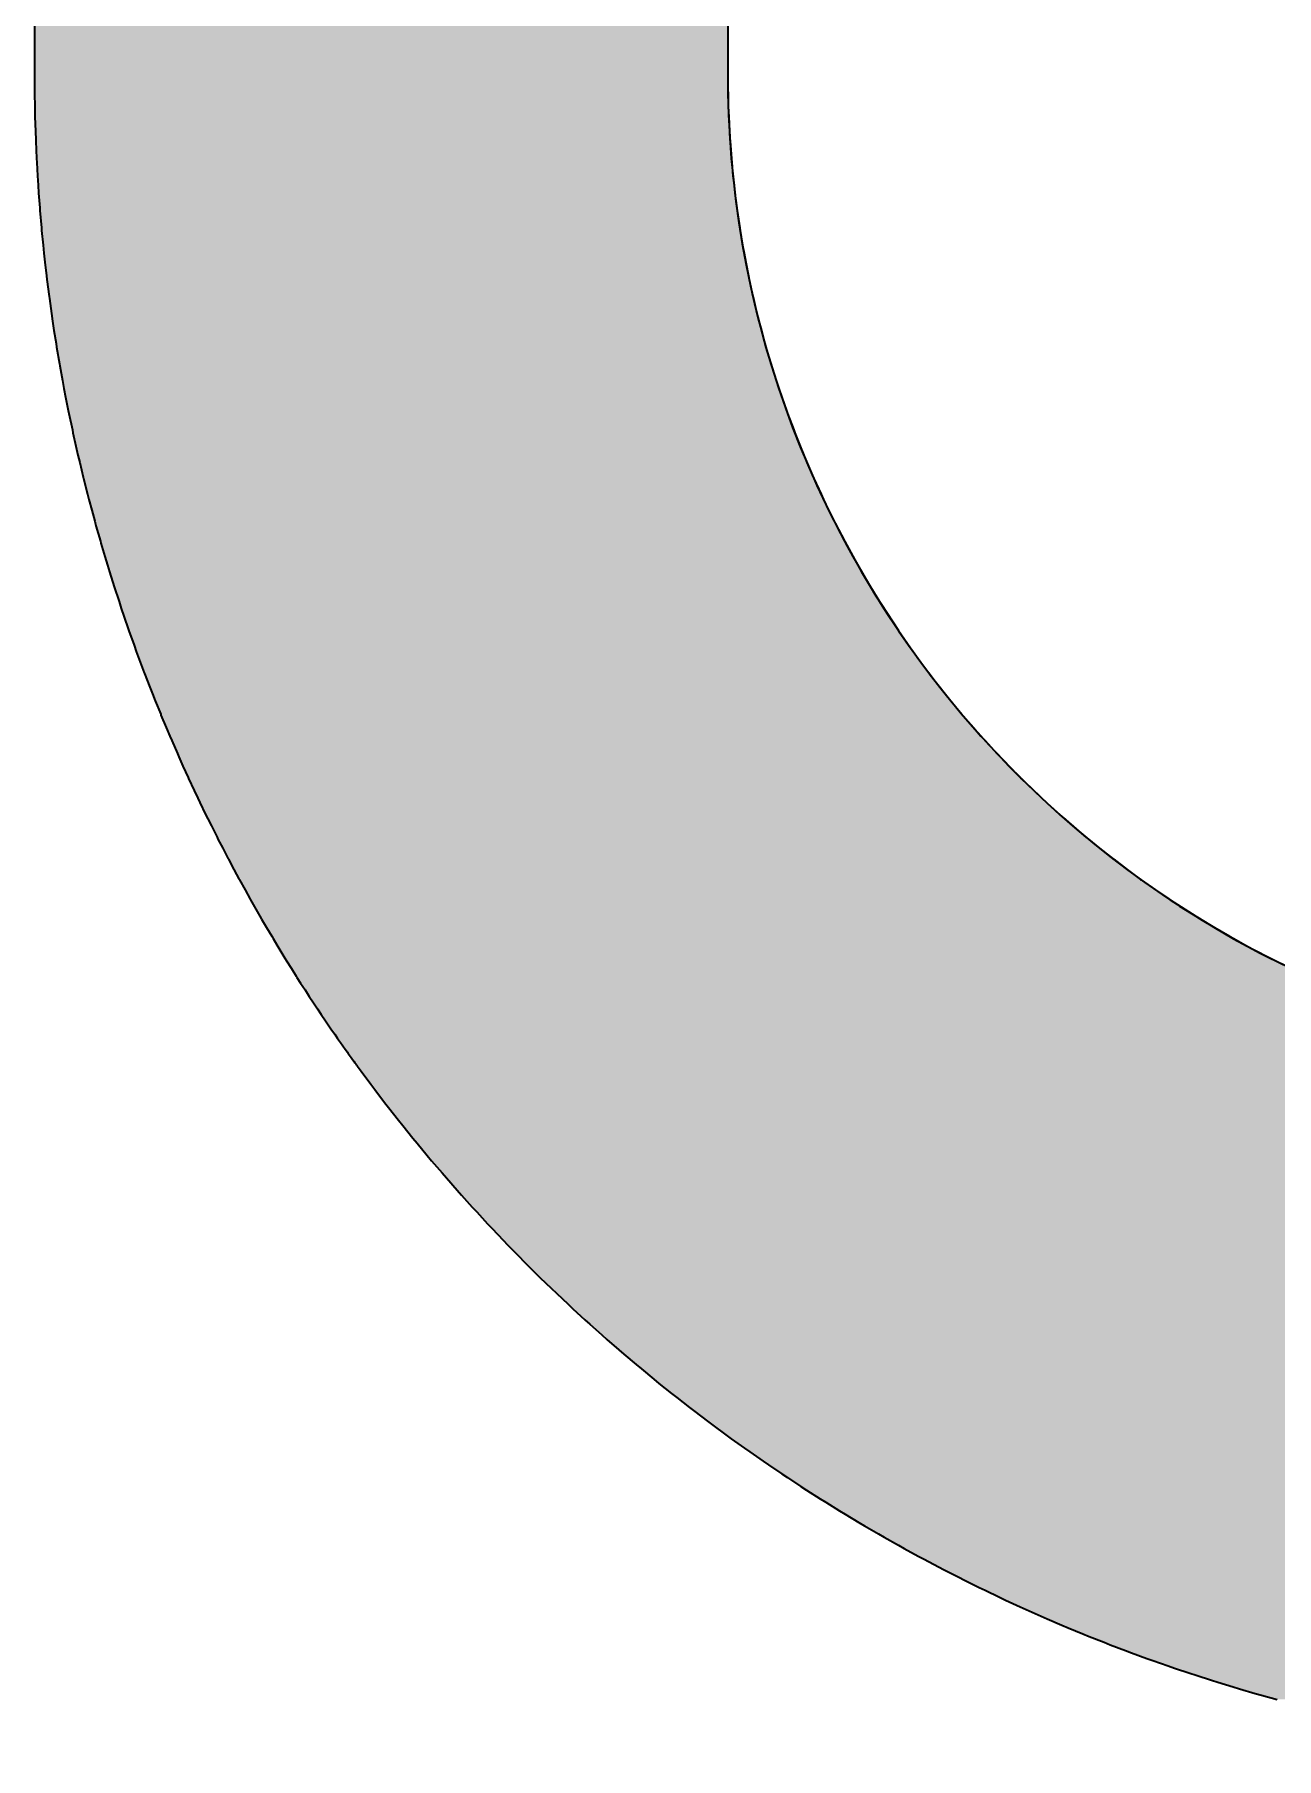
# Model space of a CAD drawing. Header units: inches. Extents: x -225 to -89, y -302 to -258.
# Drawn here: x -169.9377 to -169.8268, y -267.4836 to -267.3297 of the extents above; entities that cross this region are included whole.
import ezdxf

# ---------------------------------------------------------------- set-up
doc = ezdxf.new("R2010")
doc.units = ezdxf.units.IN
doc.header["$MEASUREMENT"] = 0
doc.layers.add('A-Elev-Line-01', color=252, linetype='Continuous', lineweight=35)

# ---------------------------------------------------------------- blocks, each defined once
blk = doc.blocks.new('*U14')
at = {"color": 40, "linetype": 'Continuous'}
for p, q in [((450.231, 1289.249), (450.231, 1115.844)), ((486.643, 1289.249), (486.643, 1115.844)), ((450.231, 1115.844), (450.231, 1114.926)), ((486.643, 1115.844), (486.648, 1114.926)), ((450.231, 1114.926), (450.231, 1114.631)), ((450.231, 1114.631), (450.242, 1114.008)), ((486.648, 1114.926), (486.654, 1114.631)), ((486.654, 1114.631), (486.669, 1114.008)), ((450.242, 1114.008), (450.253, 1113.435)), ((486.669, 1114.008), (486.692, 1113.435)), ((450.253, 1113.435), (450.264, 1113.091)), ((450.264, 1113.091), (450.291, 1112.24)), ((486.692, 1113.435), (486.706, 1113.091)), ((486.706, 1113.091), (486.755, 1112.24)), ((450.291, 1112.24), (450.294, 1112.174)), ((450.294, 1112.174), (450.336, 1111.259)), ((486.755, 1112.24), (486.759, 1112.174)), ((486.759, 1112.174), (486.828, 1111.259)), ((450.336, 1111.259), (450.345, 1111.045)), ((450.345, 1111.045), (450.387, 1110.345)), ((486.828, 1111.259), (486.848, 1111.045)), ((486.848, 1111.045), (486.914, 1110.345)), ((450.387, 1110.345), (450.416, 1109.851)), ((450.416, 1109.851), (450.446, 1109.433)), ((486.914, 1110.345), (486.969, 1109.851)), ((486.969, 1109.851), (487.016, 1109.433)), ((450.446, 1109.433), (450.502, 1108.659)), ((487.016, 1109.433), (487.116, 1108.659)), ((450.502, 1108.659), (450.514, 1108.522)), ((450.514, 1108.522), (450.592, 1107.614)), ((487.116, 1108.659), (487.133, 1108.522)), ((487.133, 1108.522), (487.267, 1107.614)), ((450.592, 1107.614), (450.605, 1107.467)), ((450.605, 1107.467), (450.68, 1106.708)), ((487.267, 1107.614), (487.291, 1107.467)), ((487.291, 1107.467), (487.417, 1106.708)), ((450.68, 1106.708), (450.723, 1106.277)), ((450.723, 1106.277), (450.777, 1105.805)), ((487.417, 1106.708), (487.496, 1106.277)), ((487.496, 1106.277), (487.583, 1105.805)), ((450.777, 1105.805), (450.858, 1105.089)), ((487.583, 1105.805), (487.727, 1105.089)), ((450.858, 1105.089), (450.881, 1104.906)), ((450.881, 1104.906), (450.995, 1104.009)), ((487.727, 1105.089), (487.764, 1104.906)), ((487.764, 1104.906), (487.962, 1104.009)), ((450.995, 1104.009), (451.009, 1103.902)), ((451.009, 1103.902), (451.12, 1103.116)), ((487.962, 1104.009), (487.987, 1103.902)), ((487.987, 1103.902), (488.175, 1103.116)), ((451.12, 1103.116), (451.176, 1102.718)), ((451.176, 1102.718), (451.252, 1102.227)), ((488.175, 1103.116), (488.277, 1102.718)), ((488.277, 1102.718), (488.404, 1102.227)), ((451.252, 1102.227), (451.359, 1101.536)), ((488.404, 1102.227), (488.595, 1101.536)), ((451.359, 1101.536), (451.391, 1101.342)), ((451.391, 1101.342), (451.54, 1100.462)), ((488.595, 1101.536), (488.648, 1101.342)), ((488.648, 1101.342), (488.909, 1100.462)), ((451.54, 1100.462), (451.558, 1100.357)), ((451.558, 1100.357), (451.698, 1099.586)), ((488.909, 1100.462), (488.942, 1100.357)), ((488.942, 1100.357), (489.184, 1099.586)), ((451.698, 1099.586), (451.772, 1099.18)), ((451.772, 1099.18), (451.864, 1098.716)), ((489.184, 1099.586), (489.32, 1099.18)), ((489.32, 1099.18), (489.475, 1098.716)), ((451.864, 1098.716), (452.003, 1098.007)), ((489.475, 1098.716), (489.726, 1098.007)), ((452.003, 1098.007), (452.036, 1097.85)), ((452.036, 1097.85), (452.217, 1096.991)), ((489.726, 1098.007), (489.782, 1097.85)), ((489.782, 1097.85), (490.103, 1096.991)), ((452.217, 1096.991), (452.249, 1096.837)), ((452.249, 1096.837), (452.407, 1096.137)), ((490.103, 1096.991), (490.164, 1096.837)), ((490.164, 1096.837), (490.44, 1096.137)), ((452.407, 1096.137), (452.512, 1095.67)), ((452.512, 1095.67), (452.603, 1095.289)), ((490.44, 1096.137), (490.633, 1095.67)), ((490.633, 1095.67), (490.791, 1095.289)), ((452.603, 1095.289), (452.79, 1094.507)), ((452.79, 1094.507), (452.805, 1094.447)), ((452.805, 1094.447), (453.016, 1093.612)), ((490.791, 1095.289), (491.132, 1094.507)), ((491.132, 1094.507), (491.158, 1094.447)), ((491.158, 1094.447), (491.539, 1093.612)), ((453.016, 1093.612), (453.083, 1093.347)), ((491.539, 1093.612), (491.666, 1093.347)), ((453.083, 1093.347), (453.234, 1092.784)), ((453.234, 1092.784), (453.393, 1092.192)), ((491.666, 1093.347), (491.935, 1092.784)), ((491.935, 1092.784), (492.231, 1092.192)), ((453.393, 1092.192), (453.457, 1091.963)), ((453.457, 1091.963), (453.687, 1091.149)), ((492.231, 1092.192), (492.346, 1091.963)), ((492.346, 1091.963), (492.771, 1091.149)), ((453.687, 1091.149), (453.718, 1091.041)), ((453.718, 1091.041), (453.925, 1090.343)), ((492.771, 1091.149), (492.83, 1091.041)), ((492.83, 1091.041), (493.21, 1090.343)), ((453.925, 1090.343), (454.058, 1089.895)), ((454.058, 1089.895), (454.167, 1089.545)), ((493.21, 1090.343), (493.465, 1089.895)), ((493.465, 1089.895), (493.663, 1089.545)), ((454.167, 1089.545), (454.413, 1088.755)), ((493.663, 1089.545), (494.131, 1088.755)), ((454.413, 1088.755), (454.414, 1088.753)), ((454.414, 1088.753), (454.669, 1087.973)), ((494.131, 1088.755), (494.132, 1088.753)), ((494.132, 1088.753), (494.612, 1087.973)), ((454.669, 1087.973), (454.785, 1087.616)), ((454.785, 1087.616), (454.928, 1087.2)), ((454.928, 1087.2), (455.172, 1086.484)), ((494.612, 1087.973), (494.841, 1087.616)), ((494.841, 1087.616), (495.107, 1087.2)), ((495.107, 1087.2), (495.583, 1086.484)), ((455.172, 1086.484), (455.189, 1086.435)), ((455.189, 1086.435), (455.459, 1085.68)), ((495.583, 1086.484), (495.615, 1086.435)), ((495.615, 1086.435), (496.137, 1085.68)), ((455.459, 1085.68), (455.574, 1085.358)), ((455.574, 1085.358), (455.731, 1084.934)), ((496.137, 1085.68), (496.369, 1085.358)), ((496.369, 1085.358), (496.673, 1084.934)), ((455.731, 1084.934), (455.991, 1084.237)), ((496.673, 1084.934), (497.192, 1084.237)), ((455.991, 1084.237), (456.006, 1084.198)), ((456.006, 1084.198), (456.288, 1083.471)), ((497.192, 1084.237), (497.221, 1084.198)), ((497.221, 1084.198), (497.782, 1083.471)), ((456.288, 1083.471), (456.423, 1083.122)), ((456.423, 1083.122), (456.571, 1082.755)), ((456.571, 1082.755), (456.856, 1082.049)), ((497.782, 1083.471), (498.062, 1083.122)), ((498.062, 1083.122), (498.356, 1082.755)), ((498.356, 1082.755), (498.942, 1082.049)), ((456.856, 1082.049), (456.87, 1082.013)), ((456.87, 1082.013), (457.147, 1081.353)), ((498.942, 1082.049), (498.973, 1082.013)), ((498.973, 1082.013), (499.541, 1081.353)), ((457.147, 1081.353), (457.333, 1080.91)), ((457.333, 1080.91), (457.438, 1080.668)), ((499.541, 1081.353), (499.936, 1080.91)), ((499.936, 1080.91), (500.152, 1080.668)), ((457.438, 1080.668), (457.731, 1079.993)), ((457.731, 1079.993), (457.81, 1079.813)), ((500.152, 1080.668), (500.775, 1079.993)), ((500.775, 1079.993), (500.947, 1079.813)), ((457.81, 1079.813), (458.028, 1079.33)), ((458.028, 1079.33), (458.302, 1078.723)), ((500.947, 1079.813), (501.409, 1079.33)), ((501.409, 1079.33), (502.011, 1078.723)), ((458.302, 1078.723), (458.322, 1078.678)), ((458.322, 1078.678), (458.622, 1078.038)), ((502.011, 1078.723), (502.056, 1078.678)), ((502.056, 1078.678), (502.713, 1078.038)), ((458.622, 1078.038), (458.808, 1077.639)), ((458.808, 1077.639), (458.92, 1077.409)), ((458.92, 1077.409), (459.218, 1076.792)), ((502.713, 1078.038), (503.137, 1077.639)), ((503.137, 1077.639), (503.382, 1077.409)), ((503.382, 1077.409), (504.062, 1076.792)), ((459.218, 1076.792), (459.329, 1076.563)), ((459.329, 1076.563), (459.517, 1076.187)), ((504.062, 1076.792), (504.324, 1076.563)), ((504.324, 1076.563), (504.753, 1076.187)), ((459.517, 1076.187), (459.814, 1075.595)), ((459.814, 1075.595), (459.865, 1075.494)), ((459.865, 1075.494), (460.113, 1075.015)), ((504.753, 1076.187), (505.454, 1075.595)), ((505.454, 1075.595), (505.578, 1075.494)), ((505.578, 1075.494), (506.165, 1075.015)), ((460.113, 1075.015), (460.407, 1074.447)), ((506.165, 1075.015), (506.887, 1074.447)), ((460.407, 1074.447), (460.415, 1074.432)), ((460.415, 1074.432), (460.703, 1073.893)), ((460.703, 1073.893), (460.979, 1073.377)), ((506.887, 1074.447), (506.908, 1074.432)), ((506.908, 1074.432), (507.619, 1073.893)), ((507.619, 1073.893), (508.324, 1073.377)), ((460.979, 1073.377), (460.994, 1073.351)), ((460.994, 1073.351), (461.286, 1072.823)), ((461.286, 1072.823), (461.558, 1072.331)), ((508.324, 1073.377), (508.36, 1073.351)), ((508.36, 1073.351), (509.11, 1072.823)), ((509.11, 1072.823), (509.836, 1072.331)), ((461.558, 1072.331), (461.571, 1072.308)), ((461.571, 1072.308), (461.857, 1071.806)), ((461.857, 1071.806), (462.136, 1071.318)), ((509.836, 1072.331), (509.87, 1072.308)), ((509.87, 1072.308), (510.639, 1071.806)), ((510.639, 1071.806), (511.417, 1071.318)), ((462.136, 1071.318), (462.15, 1071.292)), ((462.15, 1071.292), (462.414, 1070.844)), ((511.417, 1071.318), (511.46, 1071.292)), ((511.46, 1071.292), (512.203, 1070.844)), ((462.414, 1070.844), (462.685, 1070.384)), ((462.685, 1070.384), (462.757, 1070.261)), ((462.757, 1070.261), (462.954, 1069.937)), ((512.203, 1070.844), (512.997, 1070.384)), ((512.997, 1070.384), (513.217, 1070.261)), ((513.217, 1070.261), (513.799, 1069.937)), ((462.954, 1069.937), (463.216, 1069.505)), ((463.216, 1069.505), (463.378, 1069.239)), ((463.378, 1069.239), (463.472, 1069.088)), ((463.472, 1069.088), (463.724, 1068.684)), ((513.799, 1069.937), (514.609, 1069.505)), ((514.609, 1069.505), (515.13, 1069.239)), ((515.13, 1069.239), (515.427, 1069.088)), ((515.427, 1069.088), (516.251, 1068.684)), ((463.724, 1068.684), (463.967, 1068.296)), ((463.967, 1068.296), (464.012, 1068.225)), ((464.012, 1068.225), (464.207, 1067.922)), ((464.207, 1067.922), (464.438, 1067.563)), ((464.438, 1067.563), (464.66, 1067.22)), ((464.66, 1067.22), (464.66, 1067.219)), ((464.66, 1067.219), (464.879, 1066.89)), ((464.879, 1066.89), (465.087, 1066.576)), ((465.087, 1066.576), (465.285, 1066.278)), ((465.285, 1066.278), (465.321, 1066.223)), ((465.321, 1066.223), (465.478, 1065.994)), ((465.478, 1065.994), (465.661, 1065.727)), ((465.661, 1065.727), (465.833, 1065.474)), ((465.833, 1065.474), (465.995, 1065.238)), ((465.995, 1065.238), (465.996, 1065.236)), ((465.996, 1065.236), (466.15, 1065.017)), ((466.15, 1065.017), (466.295, 1064.811)), ((466.295, 1064.811), (466.428, 1064.622)), ((466.428, 1064.622), (466.55, 1064.448)), ((466.55, 1064.448), (466.661, 1064.291)), ((466.661, 1064.291), (466.684, 1064.258)), ((466.684, 1064.258), (466.763, 1064.149)), ((466.763, 1064.149), (466.854, 1064.024)), ((466.854, 1064.024), (466.933, 1063.914)), ((466.933, 1063.914), (467.001, 1063.82)), ((467.001, 1063.82), (467.057, 1063.743)), ((467.057, 1063.743), (467.101, 1063.682)), ((467.101, 1063.682), (467.134, 1063.637)), ((467.134, 1063.637), (467.155, 1063.608)), ((467.155, 1063.608), (467.161, 1063.599)), ((467.161, 1063.599), (467.164, 1063.595)), ((467.164, 1063.595), (467.179, 1063.574)), ((467.179, 1063.574), (467.385, 1063.289)), ((467.385, 1063.289), (467.89, 1062.612)), ((467.89, 1062.612), (468.1, 1062.33)), ((468.1, 1062.33), (468.613, 1061.659)), ((468.613, 1061.659), (468.827, 1061.38)), ((468.827, 1061.38), (469.35, 1060.717)), ((469.35, 1060.717), (469.567, 1060.441)), ((469.567, 1060.441), (470.099, 1059.785)), ((470.099, 1059.785), (470.32, 1059.511)), ((470.32, 1059.511), (470.86, 1058.862)), ((470.86, 1058.862), (471.085, 1058.592)), ((471.085, 1058.592), (471.634, 1057.95)), ((471.634, 1057.95), (471.862, 1057.684)), ((471.862, 1057.684), (472.42, 1057.049)), ((472.42, 1057.049), (472.652, 1056.785)), ((472.652, 1056.785), (473.218, 1056.159)), ((473.218, 1056.159), (473.454, 1055.898)), ((473.454, 1055.898), (474.028, 1055.279)), ((474.028, 1055.279), (474.267, 1055.021)), ((474.267, 1055.021), (474.85, 1054.41)), ((474.85, 1054.41), (475.093, 1054.156)), ((475.093, 1054.156), (475.684, 1053.553)), ((475.684, 1053.553), (475.93, 1053.302)), ((475.93, 1053.302), (476.529, 1052.706)), ((476.529, 1052.706), (476.778, 1052.459)), ((476.778, 1052.459), (477.386, 1051.872)), ((477.386, 1051.872), (477.638, 1051.628)), ((477.638, 1051.628), (478.254, 1051.049)), ((478.254, 1051.049), (478.509, 1050.808)), ((478.509, 1050.808), (479.132, 1050.238)), ((479.132, 1050.238), (479.391, 1050.001)), ((479.391, 1050.001), (480.022, 1049.438)), ((480.022, 1049.438), (480.284, 1049.205)), ((480.284, 1049.205), (480.923, 1048.651)), ((480.923, 1048.651), (481.188, 1048.421)), ((481.188, 1048.421), (481.834, 1047.876)), ((481.834, 1047.876), (482.102, 1047.65)), ((482.102, 1047.65), (482.755, 1047.114)), ((482.755, 1047.114), (483.026, 1046.891)), ((483.026, 1046.891), (483.687, 1046.364)), ((483.687, 1046.364), (483.96, 1046.145)), ((483.96, 1046.145), (484.628, 1045.626)), ((484.628, 1045.626), (484.905, 1045.411)), ((484.905, 1045.411), (485.58, 1044.902)), ((485.58, 1044.902), (485.859, 1044.691)), ((485.859, 1044.691), (486.541, 1044.19)), ((486.541, 1044.19), (486.823, 1043.983)), ((486.823, 1043.983), (487.512, 1043.492)), ((487.512, 1043.492), (487.797, 1043.288)), ((487.797, 1043.288), (488.492, 1042.806)), ((488.492, 1042.806), (488.78, 1042.607)), ((488.78, 1042.607), (489.481, 1042.134)), ((489.481, 1042.134), (489.772, 1041.939)), ((489.772, 1041.939), (490.479, 1041.476)), ((490.479, 1041.476), (490.772, 1041.284)), ((490.772, 1041.284), (491.487, 1040.831)), ((491.487, 1040.831), (491.782, 1040.643)), ((491.782, 1040.643), (492.502, 1040.199)), ((492.502, 1040.199), (492.8, 1040.016)), ((492.8, 1040.016), (493.527, 1039.582)), ((493.527, 1039.582), (493.827, 1039.402)), ((493.827, 1039.402), (494.559, 1038.978)), ((494.559, 1038.978), (494.862, 1038.802)), ((494.862, 1038.802), (495.6, 1038.388)), ((495.6, 1038.388), (495.904, 1038.217)), ((495.904, 1038.217), (496.648, 1037.812)), ((496.648, 1037.812), (496.955, 1037.645)), ((496.955, 1037.645), (497.704, 1037.251)), ((497.704, 1037.251), (498.013, 1037.088)), ((498.013, 1037.088), (498.768, 1036.704)), ((498.768, 1036.704), (499.079, 1036.546)), ((499.079, 1036.546), (499.839, 1036.171)), ((499.839, 1036.171), (500.152, 1036.017)), ((500.152, 1036.017), (500.917, 1035.653)), ((500.917, 1035.653), (501.232, 1035.503)), ((501.232, 1035.503), (502.001, 1035.15)), ((502.001, 1035.15), (502.319, 1035.004)), ((502.319, 1035.004), (503.093, 1034.661)), ((503.093, 1034.661), (503.412, 1034.52)), ((503.412, 1034.52), (504.191, 1034.187)), ((504.191, 1034.187), (504.512, 1034.05)), ((504.512, 1034.05), (505.296, 1033.728)), ((505.296, 1033.728), (505.618, 1033.595)), ((505.618, 1033.595), (506.406, 1033.284)), ((506.406, 1033.284), (506.73, 1033.156)), ((506.73, 1033.156), (507.523, 1032.855)), ((507.523, 1032.855), (507.848, 1032.731)), ((507.848, 1032.731), (508.645, 1032.441)), ((508.645, 1032.441), (508.972, 1032.322)), ((508.972, 1032.322), (509.773, 1032.042)), ((509.773, 1032.042), (510.101, 1031.927)), ((510.101, 1031.927), (510.906, 1031.659)), ((510.906, 1031.659), (511.235, 1031.549)), ((511.235, 1031.549), (512.044, 1031.291)), ((512.044, 1031.291), (512.375, 1031.185)), ((512.375, 1031.185), (513.187, 1030.938)), ((513.187, 1030.938), (513.519, 1030.837)), ((513.519, 1030.837), (514.334, 1030.601)), ((514.334, 1030.601), (514.668, 1030.504)), ((514.668, 1030.504), (515.487, 1030.279))]:
    blk.add_line(p, q, dxfattribs=at)
for points in [[(450.231, 1289.249), (450.231, 1115.844), (486.643, 1115.844)], [(450.231, 1115.844), (450.231, 1114.926), (486.648, 1114.926)], [(450.231, 1114.926), (450.231, 1114.631), (486.654, 1114.631)], [(450.231, 1114.631), (450.242, 1114.008), (486.669, 1114.008)], [(450.242, 1114.008), (450.253, 1113.435), (486.692, 1113.435)], [(450.253, 1113.435), (450.264, 1113.091), (486.706, 1113.091)], [(450.264, 1113.091), (450.291, 1112.24), (486.755, 1112.24)], [(450.291, 1112.24), (450.294, 1112.174), (486.759, 1112.174)], [(450.294, 1112.174), (450.336, 1111.259), (486.828, 1111.259)], [(450.336, 1111.259), (450.345, 1111.045), (486.848, 1111.045)], [(450.345, 1111.045), (450.387, 1110.345), (486.914, 1110.345)], [(450.387, 1110.345), (450.416, 1109.851), (486.969, 1109.851)], [(450.416, 1109.851), (450.446, 1109.433), (487.016, 1109.433)], [(450.446, 1109.433), (450.502, 1108.659), (487.116, 1108.659)], [(450.502, 1108.659), (450.514, 1108.522), (487.133, 1108.522)], [(450.514, 1108.522), (450.592, 1107.614), (487.267, 1107.614)], [(450.592, 1107.614), (450.605, 1107.467), (487.291, 1107.467)], [(450.605, 1107.467), (450.68, 1106.708), (487.417, 1106.708)], [(450.68, 1106.708), (450.723, 1106.277), (487.496, 1106.277)], [(450.723, 1106.277), (450.777, 1105.805), (487.583, 1105.805)], [(450.777, 1105.805), (450.858, 1105.089), (487.727, 1105.089)], [(450.858, 1105.089), (450.881, 1104.906), (487.764, 1104.906)], [(450.881, 1104.906), (450.995, 1104.009), (487.962, 1104.009)], [(450.995, 1104.009), (451.009, 1103.902), (487.987, 1103.902)], [(451.009, 1103.902), (451.12, 1103.116), (488.175, 1103.116)], [(451.12, 1103.116), (451.176, 1102.718), (488.277, 1102.718)], [(451.176, 1102.718), (451.252, 1102.227), (488.404, 1102.227)], [(451.252, 1102.227), (451.359, 1101.536), (488.595, 1101.536)], [(451.359, 1101.536), (451.391, 1101.342), (488.648, 1101.342)], [(451.391, 1101.342), (451.54, 1100.462), (488.909, 1100.462)], [(451.54, 1100.462), (451.558, 1100.357), (488.942, 1100.357)], [(451.558, 1100.357), (451.698, 1099.586), (489.184, 1099.586)], [(451.698, 1099.586), (451.772, 1099.18), (489.32, 1099.18)], [(451.772, 1099.18), (451.864, 1098.716), (489.475, 1098.716)], [(451.864, 1098.716), (452.003, 1098.007), (489.726, 1098.007)], [(452.003, 1098.007), (452.036, 1097.85), (489.782, 1097.85)], [(452.036, 1097.85), (452.217, 1096.991), (490.103, 1096.991)], [(452.217, 1096.991), (452.249, 1096.837), (490.164, 1096.837)], [(452.249, 1096.837), (452.407, 1096.137), (490.44, 1096.137)], [(452.407, 1096.137), (452.512, 1095.67), (490.633, 1095.67)], [(452.512, 1095.67), (452.603, 1095.289), (490.791, 1095.289)], [(452.603, 1095.289), (452.79, 1094.507), (491.132, 1094.507)], [(452.79, 1094.507), (452.805, 1094.447), (491.158, 1094.447)], [(452.805, 1094.447), (453.016, 1093.612), (491.539, 1093.612)], [(453.016, 1093.612), (453.083, 1093.347), (491.666, 1093.347)], [(453.083, 1093.347), (453.234, 1092.784), (491.935, 1092.784)], [(453.234, 1092.784), (453.393, 1092.192), (492.231, 1092.192)], [(453.393, 1092.192), (453.457, 1091.963), (492.346, 1091.963)], [(453.457, 1091.963), (453.687, 1091.149), (492.771, 1091.149)], [(453.687, 1091.149), (453.718, 1091.041), (492.83, 1091.041)], [(453.718, 1091.041), (453.925, 1090.343), (493.21, 1090.343)], [(453.925, 1090.343), (454.058, 1089.895), (493.465, 1089.895)], [(454.058, 1089.895), (454.167, 1089.545), (493.663, 1089.545)], [(454.167, 1089.545), (454.413, 1088.755), (494.131, 1088.755)], [(454.413, 1088.755), (454.414, 1088.753), (494.132, 1088.753)], [(454.414, 1088.753), (454.669, 1087.973), (494.612, 1087.973)], [(454.669, 1087.973), (454.785, 1087.616), (494.841, 1087.616)], [(454.785, 1087.616), (454.928, 1087.2), (495.107, 1087.2)], [(454.928, 1087.2), (455.172, 1086.484), (495.583, 1086.484)], [(455.172, 1086.484), (455.189, 1086.435), (495.615, 1086.435)], [(455.189, 1086.435), (455.459, 1085.68), (496.137, 1085.68)], [(455.459, 1085.68), (455.574, 1085.358), (496.369, 1085.358)], [(455.574, 1085.358), (455.731, 1084.934), (496.673, 1084.934)], [(455.731, 1084.934), (455.991, 1084.237), (497.192, 1084.237)], [(455.991, 1084.237), (456.006, 1084.198), (497.221, 1084.198)], [(456.006, 1084.198), (456.288, 1083.471), (497.782, 1083.471)], [(456.288, 1083.471), (456.423, 1083.122), (498.062, 1083.122)], [(456.423, 1083.122), (456.571, 1082.755), (498.356, 1082.755)], [(456.571, 1082.755), (456.856, 1082.049), (498.942, 1082.049)], [(456.856, 1082.049), (456.87, 1082.013), (498.973, 1082.013)], [(456.87, 1082.013), (457.147, 1081.353), (499.541, 1081.353)], [(457.147, 1081.353), (457.333, 1080.91), (499.936, 1080.91)], [(457.333, 1080.91), (457.438, 1080.668), (500.152, 1080.668)], [(457.438, 1080.668), (457.731, 1079.993), (500.775, 1079.993)], [(457.731, 1079.993), (457.81, 1079.813), (500.947, 1079.813)], [(457.81, 1079.813), (458.028, 1079.33), (501.409, 1079.33)], [(458.028, 1079.33), (458.302, 1078.723), (502.011, 1078.723)], [(458.302, 1078.723), (458.322, 1078.678), (502.056, 1078.678)], [(458.322, 1078.678), (458.622, 1078.038), (502.713, 1078.038)], [(458.622, 1078.038), (458.808, 1077.639), (503.137, 1077.639)], [(458.808, 1077.639), (458.92, 1077.409), (503.382, 1077.409)], [(458.92, 1077.409), (459.218, 1076.792), (504.062, 1076.792)], [(459.218, 1076.792), (459.329, 1076.563), (504.324, 1076.563)], [(459.329, 1076.563), (459.517, 1076.187), (504.753, 1076.187)], [(459.517, 1076.187), (459.814, 1075.595), (505.454, 1075.595)], [(459.814, 1075.595), (459.865, 1075.494), (505.578, 1075.494)], [(459.865, 1075.494), (460.113, 1075.015), (506.165, 1075.015)], [(460.113, 1075.015), (460.407, 1074.447), (506.887, 1074.447)], [(460.407, 1074.447), (460.415, 1074.432), (506.908, 1074.432)], [(460.415, 1074.432), (460.703, 1073.893), (507.619, 1073.893)], [(460.703, 1073.893), (460.979, 1073.377), (508.324, 1073.377)], [(460.979, 1073.377), (460.994, 1073.351), (508.36, 1073.351)], [(460.994, 1073.351), (461.286, 1072.823), (509.11, 1072.823)], [(461.286, 1072.823), (461.558, 1072.331), (509.836, 1072.331)], [(461.558, 1072.331), (461.571, 1072.308), (509.87, 1072.308)], [(461.571, 1072.308), (461.857, 1071.806), (510.639, 1071.806)], [(461.857, 1071.806), (462.136, 1071.318), (511.417, 1071.318)], [(462.136, 1071.318), (462.15, 1071.292), (511.46, 1071.292)], [(462.15, 1071.292), (462.414, 1070.844), (512.203, 1070.844)], [(462.414, 1070.844), (462.685, 1070.384), (512.997, 1070.384)], [(462.685, 1070.384), (462.757, 1070.261), (513.217, 1070.261)], [(462.757, 1070.261), (462.954, 1069.937), (513.799, 1069.937)], [(462.954, 1069.937), (463.216, 1069.505), (514.609, 1069.505)], [(463.216, 1069.505), (463.378, 1069.239), (515.13, 1069.239)], [(463.378, 1069.239), (463.472, 1069.088), (515.427, 1069.088)], [(463.472, 1069.088), (463.724, 1068.684), (516.251, 1068.684)], [(463.724, 1068.684), (463.967, 1068.296), (517.083, 1068.296)], [(463.967, 1068.296), (464.012, 1068.225), (517.242, 1068.225)], [(464.012, 1068.225), (464.207, 1067.922), (517.921, 1067.922)], [(464.207, 1067.922), (464.438, 1067.563), (518.766, 1067.563)], [(464.438, 1067.563), (464.66, 1067.22), (519.615, 1067.22)], [(464.66, 1067.22), (464.66, 1067.219), (519.617, 1067.219)], [(464.66, 1067.219), (464.879, 1066.89), (520.474, 1066.89)], [(464.879, 1066.89), (465.087, 1066.576), (521.337, 1066.576)], [(465.087, 1066.576), (465.285, 1066.278), (522.205, 1066.278)], [(465.285, 1066.278), (465.321, 1066.223), (522.372, 1066.223)], [(465.321, 1066.223), (465.478, 1065.994), (523.078, 1065.994)], [(465.478, 1065.994), (465.661, 1065.727), (523.956, 1065.727)], [(465.661, 1065.727), (465.833, 1065.474), (524.839, 1065.474)], [(465.833, 1065.474), (465.995, 1065.238), (525.726, 1065.238)], [(465.995, 1065.238), (465.996, 1065.236), (525.733, 1065.236)], [(465.996, 1065.236), (466.15, 1065.017), (526.617, 1065.017)], [(466.15, 1065.017), (466.295, 1064.811), (527.512, 1064.811)], [(466.295, 1064.811), (466.428, 1064.622), (528.41, 1064.622)], [(466.428, 1064.622), (466.55, 1064.448), (529.311, 1064.448)], [(466.55, 1064.448), (466.661, 1064.291), (530.216, 1064.291)], [(466.661, 1064.291), (466.684, 1064.258), (530.427, 1064.258)], [(466.684, 1064.258), (466.763, 1064.149), (531.123, 1064.149)], [(466.763, 1064.149), (466.854, 1064.024), (532.032, 1064.024)], [(466.854, 1064.024), (466.933, 1063.914), (532.943, 1063.914)], [(466.933, 1063.914), (467.001, 1063.82), (533.857, 1063.82)], [(467.001, 1063.82), (467.057, 1063.743), (534.771, 1063.743)], [(467.057, 1063.743), (467.101, 1063.682), (535.687, 1063.682)], [(467.101, 1063.682), (467.134, 1063.637), (536.604, 1063.637)], [(467.134, 1063.637), (467.155, 1063.608), (537.522, 1063.608)], [(467.155, 1063.608), (467.161, 1063.599), (538.19, 1063.599)], [(467.161, 1063.599), (467.164, 1063.595), (538.44, 1063.595)], [(467.164, 1063.595), (467.179, 1063.574), (610.228, 1063.574)], [(467.179, 1063.574), (467.385, 1063.289), (610.018, 1063.289)], [(467.385, 1063.289), (467.89, 1062.612), (609.517, 1062.612)], [(467.89, 1062.612), (468.1, 1062.33), (609.303, 1062.33)], [(468.1, 1062.33), (468.613, 1061.659), (608.794, 1061.659)], [(468.613, 1061.659), (468.827, 1061.38), (608.576, 1061.38)], [(468.827, 1061.38), (469.35, 1060.717), (608.058, 1060.717)], [(469.35, 1060.717), (469.567, 1060.441), (607.836, 1060.441)], [(469.567, 1060.441), (470.099, 1059.785), (607.309, 1059.785)], [(470.099, 1059.785), (470.32, 1059.511), (607.083, 1059.511)], [(470.32, 1059.511), (470.86, 1058.862), (606.547, 1058.862)], [(470.86, 1058.862), (471.085, 1058.592), (606.318, 1058.592)], [(471.085, 1058.592), (471.634, 1057.95), (605.773, 1057.95)], [(471.634, 1057.95), (471.862, 1057.684), (605.541, 1057.684)], [(471.862, 1057.684), (472.42, 1057.049), (604.987, 1057.049)], [(472.42, 1057.049), (472.652, 1056.785), (604.751, 1056.785)], [(472.652, 1056.785), (473.218, 1056.159), (604.189, 1056.159)], [(473.218, 1056.159), (473.454, 1055.898), (603.949, 1055.898)], [(473.454, 1055.898), (474.028, 1055.279), (603.379, 1055.279)], [(474.028, 1055.279), (474.267, 1055.021), (603.135, 1055.021)], [(474.267, 1055.021), (474.85, 1054.41), (602.557, 1054.41)], [(474.85, 1054.41), (475.093, 1054.156), (602.31, 1054.156)], [(475.093, 1054.156), (475.684, 1053.553), (601.723, 1053.553)], [(475.684, 1053.553), (475.93, 1053.302), (601.473, 1053.302)], [(475.93, 1053.302), (476.529, 1052.706), (600.878, 1052.706)], [(476.529, 1052.706), (476.778, 1052.459), (600.624, 1052.459)], [(476.778, 1052.459), (477.386, 1051.872), (600.022, 1051.872)], [(477.386, 1051.872), (477.638, 1051.628), (599.764, 1051.628)], [(477.638, 1051.628), (478.254, 1051.049), (599.154, 1051.049)], [(478.254, 1051.049), (478.509, 1050.808), (598.893, 1050.808)], [(478.509, 1050.808), (479.132, 1050.238), (598.275, 1050.238)], [(479.132, 1050.238), (479.391, 1050.001), (598.011, 1050.001)], [(479.391, 1050.001), (480.022, 1049.438), (597.385, 1049.438)], [(480.022, 1049.438), (480.284, 1049.205), (597.118, 1049.205)], [(480.284, 1049.205), (480.923, 1048.651), (596.485, 1048.651)], [(480.923, 1048.651), (481.188, 1048.421), (596.215, 1048.421)], [(481.188, 1048.421), (481.834, 1047.876), (595.574, 1047.876)], [(481.834, 1047.876), (482.102, 1047.65), (595.301, 1047.65)], [(482.102, 1047.65), (482.755, 1047.114), (594.653, 1047.114)], [(482.755, 1047.114), (483.026, 1046.891), (594.376, 1046.891)], [(483.026, 1046.891), (483.687, 1046.364), (593.721, 1046.364)], [(483.687, 1046.364), (483.96, 1046.145), (593.442, 1046.145)], [(483.96, 1046.145), (484.628, 1045.626), (592.78, 1045.626)], [(484.628, 1045.626), (484.905, 1045.411), (592.497, 1045.411)], [(484.905, 1045.411), (485.58, 1044.902), (591.828, 1044.902)], [(485.58, 1044.902), (485.859, 1044.691), (591.543, 1044.691)], [(485.859, 1044.691), (486.541, 1044.19), (590.867, 1044.19)], [(486.541, 1044.19), (486.823, 1043.983), (590.579, 1043.983)], [(486.823, 1043.983), (487.512, 1043.492), (589.896, 1043.492)], [(487.512, 1043.492), (487.797, 1043.288), (589.605, 1043.288)], [(487.797, 1043.288), (488.492, 1042.806), (588.916, 1042.806)], [(488.492, 1042.806), (488.78, 1042.607), (588.622, 1042.607)], [(488.78, 1042.607), (489.481, 1042.134), (587.927, 1042.134)], [(489.481, 1042.134), (489.772, 1041.939), (587.63, 1041.939)], [(489.772, 1041.939), (490.479, 1041.476), (586.929, 1041.476)], [(490.479, 1041.476), (490.772, 1041.284), (586.629, 1041.284)], [(490.772, 1041.284), (491.487, 1040.831), (585.922, 1040.831)], [(491.487, 1040.831), (491.782, 1040.643), (585.62, 1040.643)], [(491.782, 1040.643), (492.502, 1040.199), (584.906, 1040.199)], [(492.502, 1040.199), (492.8, 1040.016), (584.602, 1040.016)], [(492.8, 1040.016), (493.527, 1039.582), (583.882, 1039.582)], [(493.527, 1039.582), (493.827, 1039.402), (583.575, 1039.402)], [(493.827, 1039.402), (494.559, 1038.978), (582.849, 1038.978)], [(494.559, 1038.978), (494.862, 1038.802), (582.54, 1038.802)], [(494.862, 1038.802), (495.6, 1038.388), (581.809, 1038.388)], [(495.6, 1038.388), (495.904, 1038.217), (581.497, 1038.217)], [(495.904, 1038.217), (496.648, 1037.812), (580.761, 1037.812)], [(496.648, 1037.812), (496.955, 1037.645), (580.446, 1037.645)], [(496.955, 1037.645), (497.704, 1037.251), (579.705, 1037.251)], [(497.704, 1037.251), (498.013, 1037.088), (579.388, 1037.088)], [(498.013, 1037.088), (498.768, 1036.704), (578.641, 1036.704)], [(498.768, 1036.704), (499.079, 1036.546), (578.322, 1036.546)], [(499.079, 1036.546), (499.839, 1036.171), (577.57, 1036.171)], [(499.839, 1036.171), (500.152, 1036.017), (577.249, 1036.017)], [(500.152, 1036.017), (500.917, 1035.653), (576.492, 1035.653)], [(500.917, 1035.653), (501.232, 1035.503), (576.169, 1035.503)], [(501.232, 1035.503), (502.001, 1035.15), (575.408, 1035.15)], [(502.001, 1035.15), (502.319, 1035.004), (575.082, 1035.004)], [(502.319, 1035.004), (503.093, 1034.661), (574.316, 1034.661)], [(503.093, 1034.661), (503.412, 1034.52), (573.989, 1034.52)], [(503.412, 1034.52), (504.191, 1034.187), (573.218, 1034.187)], [(504.191, 1034.187), (504.512, 1034.05), (572.889, 1034.05)], [(504.512, 1034.05), (505.296, 1033.728), (572.114, 1033.728)], [(505.296, 1033.728), (505.618, 1033.595), (571.782, 1033.595)], [(505.618, 1033.595), (506.406, 1033.284), (571.003, 1033.284)], [(506.406, 1033.284), (506.73, 1033.156), (570.67, 1033.156)], [(506.73, 1033.156), (507.523, 1032.855), (569.887, 1032.855)], [(507.523, 1032.855), (507.848, 1032.731), (569.552, 1032.731)], [(507.848, 1032.731), (508.645, 1032.441), (568.765, 1032.441)], [(508.645, 1032.441), (508.972, 1032.322), (568.428, 1032.322)], [(508.972, 1032.322), (509.773, 1032.042), (567.638, 1032.042)], [(509.773, 1032.042), (510.101, 1031.927), (567.299, 1031.927)], [(510.101, 1031.927), (510.906, 1031.659), (566.505, 1031.659)], [(510.906, 1031.659), (511.235, 1031.549), (566.164, 1031.549)], [(511.235, 1031.549), (512.044, 1031.291), (565.367, 1031.291)], [(512.044, 1031.291), (512.375, 1031.185), (565.025, 1031.185)], [(512.375, 1031.185), (513.187, 1030.938), (564.224, 1030.938)], [(513.187, 1030.938), (513.519, 1030.837), (563.88, 1030.837)], [(513.519, 1030.837), (514.334, 1030.601), (563.077, 1030.601)], [(514.334, 1030.601), (514.668, 1030.504), (562.731, 1030.504)], [(514.668, 1030.504), (515.487, 1030.279), (561.925, 1030.279)]]:
    blk.add_solid(points, dxfattribs=at)
at = {"color": 40, "linetype": 'Continuous', "extrusion": (0, 0, -1)}
for points in [[(-450.231, 1289.249), (-486.643, 1289.249), (-486.643, 1115.844)], [(-450.231, 1115.844), (-486.643, 1115.844), (-486.648, 1114.926)], [(-450.231, 1114.926), (-486.648, 1114.926), (-486.654, 1114.631)], [(-450.231, 1114.631), (-486.654, 1114.631), (-486.669, 1114.008)], [(-450.242, 1114.008), (-486.669, 1114.008), (-486.692, 1113.435)], [(-450.253, 1113.435), (-486.692, 1113.435), (-486.706, 1113.091)], [(-450.264, 1113.091), (-486.706, 1113.091), (-486.755, 1112.24)], [(-450.291, 1112.24), (-486.755, 1112.24), (-486.759, 1112.174)], [(-450.294, 1112.174), (-486.759, 1112.174), (-486.828, 1111.259)], [(-450.336, 1111.259), (-486.828, 1111.259), (-486.848, 1111.045)], [(-450.345, 1111.045), (-486.848, 1111.045), (-486.914, 1110.345)], [(-450.387, 1110.345), (-486.914, 1110.345), (-486.969, 1109.851)], [(-450.416, 1109.851), (-486.969, 1109.851), (-487.016, 1109.433)], [(-450.446, 1109.433), (-487.016, 1109.433), (-487.116, 1108.659)], [(-450.502, 1108.659), (-487.116, 1108.659), (-487.133, 1108.522)], [(-450.514, 1108.522), (-487.133, 1108.522), (-487.267, 1107.614)], [(-450.592, 1107.614), (-487.267, 1107.614), (-487.291, 1107.467)], [(-450.605, 1107.467), (-487.291, 1107.467), (-487.417, 1106.708)], [(-450.68, 1106.708), (-487.417, 1106.708), (-487.496, 1106.277)], [(-450.723, 1106.277), (-487.496, 1106.277), (-487.583, 1105.805)], [(-450.777, 1105.805), (-487.583, 1105.805), (-487.727, 1105.089)], [(-450.858, 1105.089), (-487.727, 1105.089), (-487.764, 1104.906)], [(-450.881, 1104.906), (-487.764, 1104.906), (-487.962, 1104.009)], [(-450.995, 1104.009), (-487.962, 1104.009), (-487.987, 1103.902)], [(-451.009, 1103.902), (-487.987, 1103.902), (-488.175, 1103.116)], [(-451.12, 1103.116), (-488.175, 1103.116), (-488.277, 1102.718)], [(-451.176, 1102.718), (-488.277, 1102.718), (-488.404, 1102.227)], [(-451.252, 1102.227), (-488.404, 1102.227), (-488.595, 1101.536)], [(-451.359, 1101.536), (-488.595, 1101.536), (-488.648, 1101.342)], [(-451.391, 1101.342), (-488.648, 1101.342), (-488.909, 1100.462)], [(-451.54, 1100.462), (-488.909, 1100.462), (-488.942, 1100.357)], [(-451.558, 1100.357), (-488.942, 1100.357), (-489.184, 1099.586)], [(-451.698, 1099.586), (-489.184, 1099.586), (-489.32, 1099.18)], [(-451.772, 1099.18), (-489.32, 1099.18), (-489.475, 1098.716)], [(-451.864, 1098.716), (-489.475, 1098.716), (-489.726, 1098.007)], [(-452.003, 1098.007), (-489.726, 1098.007), (-489.782, 1097.85)], [(-452.036, 1097.85), (-489.782, 1097.85), (-490.103, 1096.991)], [(-452.217, 1096.991), (-490.103, 1096.991), (-490.164, 1096.837)], [(-452.249, 1096.837), (-490.164, 1096.837), (-490.44, 1096.137)], [(-452.407, 1096.137), (-490.44, 1096.137), (-490.633, 1095.67)], [(-452.512, 1095.67), (-490.633, 1095.67), (-490.791, 1095.289)], [(-452.603, 1095.289), (-490.791, 1095.289), (-491.132, 1094.507)], [(-452.79, 1094.507), (-491.132, 1094.507), (-491.158, 1094.447)], [(-452.805, 1094.447), (-491.158, 1094.447), (-491.539, 1093.612)], [(-453.016, 1093.612), (-491.539, 1093.612), (-491.666, 1093.347)], [(-453.083, 1093.347), (-491.666, 1093.347), (-491.935, 1092.784)], [(-453.234, 1092.784), (-491.935, 1092.784), (-492.231, 1092.192)], [(-453.393, 1092.192), (-492.231, 1092.192), (-492.346, 1091.963)], [(-453.457, 1091.963), (-492.346, 1091.963), (-492.771, 1091.149)], [(-453.687, 1091.149), (-492.771, 1091.149), (-492.83, 1091.041)], [(-453.718, 1091.041), (-492.83, 1091.041), (-493.21, 1090.343)], [(-453.925, 1090.343), (-493.21, 1090.343), (-493.465, 1089.895)], [(-454.058, 1089.895), (-493.465, 1089.895), (-493.663, 1089.545)], [(-454.167, 1089.545), (-493.663, 1089.545), (-494.131, 1088.755)], [(-454.413, 1088.755), (-494.131, 1088.755), (-494.132, 1088.753)], [(-454.414, 1088.753), (-494.132, 1088.753), (-494.612, 1087.973)], [(-454.669, 1087.973), (-494.612, 1087.973), (-494.841, 1087.616)], [(-454.785, 1087.616), (-494.841, 1087.616), (-495.107, 1087.2)], [(-454.928, 1087.2), (-495.107, 1087.2), (-495.583, 1086.484)], [(-455.172, 1086.484), (-495.583, 1086.484), (-495.615, 1086.435)], [(-455.189, 1086.435), (-495.615, 1086.435), (-496.137, 1085.68)], [(-455.459, 1085.68), (-496.137, 1085.68), (-496.369, 1085.358)], [(-455.574, 1085.358), (-496.369, 1085.358), (-496.673, 1084.934)], [(-455.731, 1084.934), (-496.673, 1084.934), (-497.192, 1084.237)], [(-455.991, 1084.237), (-497.192, 1084.237), (-497.221, 1084.198)], [(-456.006, 1084.198), (-497.221, 1084.198), (-497.782, 1083.471)], [(-456.288, 1083.471), (-497.782, 1083.471), (-498.062, 1083.122)], [(-456.423, 1083.122), (-498.062, 1083.122), (-498.356, 1082.755)], [(-456.571, 1082.755), (-498.356, 1082.755), (-498.942, 1082.049)], [(-456.856, 1082.049), (-498.942, 1082.049), (-498.973, 1082.013)], [(-456.87, 1082.013), (-498.973, 1082.013), (-499.541, 1081.353)], [(-457.147, 1081.353), (-499.541, 1081.353), (-499.936, 1080.91)], [(-457.333, 1080.91), (-499.936, 1080.91), (-500.152, 1080.668)], [(-457.438, 1080.668), (-500.152, 1080.668), (-500.775, 1079.993)], [(-457.731, 1079.993), (-500.775, 1079.993), (-500.947, 1079.813)], [(-457.81, 1079.813), (-500.947, 1079.813), (-501.409, 1079.33)], [(-458.028, 1079.33), (-501.409, 1079.33), (-502.011, 1078.723)], [(-458.302, 1078.723), (-502.011, 1078.723), (-502.056, 1078.678)], [(-458.322, 1078.678), (-502.056, 1078.678), (-502.713, 1078.038)], [(-458.622, 1078.038), (-502.713, 1078.038), (-503.137, 1077.639)], [(-458.808, 1077.639), (-503.137, 1077.639), (-503.382, 1077.409)], [(-458.92, 1077.409), (-503.382, 1077.409), (-504.062, 1076.792)], [(-459.218, 1076.792), (-504.062, 1076.792), (-504.324, 1076.563)], [(-459.329, 1076.563), (-504.324, 1076.563), (-504.753, 1076.187)], [(-459.517, 1076.187), (-504.753, 1076.187), (-505.454, 1075.595)], [(-459.814, 1075.595), (-505.454, 1075.595), (-505.578, 1075.494)], [(-459.865, 1075.494), (-505.578, 1075.494), (-506.165, 1075.015)], [(-460.113, 1075.015), (-506.165, 1075.015), (-506.887, 1074.447)], [(-460.407, 1074.447), (-506.887, 1074.447), (-506.908, 1074.432)], [(-460.415, 1074.432), (-506.908, 1074.432), (-507.619, 1073.893)], [(-460.703, 1073.893), (-507.619, 1073.893), (-508.324, 1073.377)], [(-460.979, 1073.377), (-508.324, 1073.377), (-508.36, 1073.351)], [(-460.994, 1073.351), (-508.36, 1073.351), (-509.11, 1072.823)], [(-461.286, 1072.823), (-509.11, 1072.823), (-509.836, 1072.331)], [(-461.558, 1072.331), (-509.836, 1072.331), (-509.87, 1072.308)], [(-461.571, 1072.308), (-509.87, 1072.308), (-510.639, 1071.806)], [(-461.857, 1071.806), (-510.639, 1071.806), (-511.417, 1071.318)], [(-462.136, 1071.318), (-511.417, 1071.318), (-511.46, 1071.292)], [(-462.15, 1071.292), (-511.46, 1071.292), (-512.203, 1070.844)], [(-462.414, 1070.844), (-512.203, 1070.844), (-512.997, 1070.384)], [(-462.685, 1070.384), (-512.997, 1070.384), (-513.217, 1070.261)], [(-462.757, 1070.261), (-513.217, 1070.261), (-513.799, 1069.937)], [(-462.954, 1069.937), (-513.799, 1069.937), (-514.609, 1069.505)], [(-463.216, 1069.505), (-514.609, 1069.505), (-515.13, 1069.239)], [(-463.378, 1069.239), (-515.13, 1069.239), (-515.427, 1069.088)], [(-463.472, 1069.088), (-515.427, 1069.088), (-516.251, 1068.684)], [(-463.724, 1068.684), (-516.251, 1068.684), (-517.083, 1068.296)], [(-463.967, 1068.296), (-517.083, 1068.296), (-517.242, 1068.225)], [(-464.012, 1068.225), (-517.242, 1068.225), (-517.921, 1067.922)], [(-464.207, 1067.922), (-517.921, 1067.922), (-518.766, 1067.563)], [(-464.438, 1067.563), (-518.766, 1067.563), (-519.615, 1067.22)], [(-464.66, 1067.22), (-519.615, 1067.22), (-519.617, 1067.219)], [(-464.66, 1067.219), (-519.617, 1067.219), (-520.474, 1066.89)], [(-464.879, 1066.89), (-520.474, 1066.89), (-521.337, 1066.576)], [(-465.087, 1066.576), (-521.337, 1066.576), (-522.205, 1066.278)], [(-465.285, 1066.278), (-522.205, 1066.278), (-522.372, 1066.223)], [(-465.321, 1066.223), (-522.372, 1066.223), (-523.078, 1065.994)], [(-465.478, 1065.994), (-523.078, 1065.994), (-523.956, 1065.727)], [(-465.661, 1065.727), (-523.956, 1065.727), (-524.839, 1065.474)], [(-465.833, 1065.474), (-524.839, 1065.474), (-525.726, 1065.238)], [(-465.995, 1065.238), (-525.726, 1065.238), (-525.733, 1065.236)], [(-465.996, 1065.236), (-525.733, 1065.236), (-526.617, 1065.017)], [(-466.15, 1065.017), (-526.617, 1065.017), (-527.512, 1064.811)], [(-466.295, 1064.811), (-527.512, 1064.811), (-528.41, 1064.622)], [(-466.428, 1064.622), (-528.41, 1064.622), (-529.311, 1064.448)], [(-466.55, 1064.448), (-529.311, 1064.448), (-530.216, 1064.291)], [(-466.661, 1064.291), (-530.216, 1064.291), (-530.427, 1064.258)], [(-466.684, 1064.258), (-530.427, 1064.258), (-531.123, 1064.149)], [(-466.763, 1064.149), (-531.123, 1064.149), (-532.032, 1064.024)], [(-466.854, 1064.024), (-532.032, 1064.024), (-532.943, 1063.914)], [(-466.933, 1063.914), (-532.943, 1063.914), (-533.857, 1063.82)], [(-467.001, 1063.82), (-533.857, 1063.82), (-534.771, 1063.743)], [(-467.057, 1063.743), (-534.771, 1063.743), (-535.687, 1063.682)], [(-467.101, 1063.682), (-535.687, 1063.682), (-536.604, 1063.637)], [(-467.134, 1063.637), (-536.604, 1063.637), (-537.522, 1063.608)], [(-467.155, 1063.608), (-537.522, 1063.608), (-538.19, 1063.599)], [(-467.161, 1063.599), (-538.19, 1063.599), (-538.44, 1063.595)], [(-467.164, 1063.595), (-610.243, 1063.595), (-610.228, 1063.574)], [(-467.179, 1063.574), (-610.228, 1063.574), (-610.018, 1063.289)], [(-467.385, 1063.289), (-610.018, 1063.289), (-609.517, 1062.612)], [(-467.89, 1062.612), (-609.517, 1062.612), (-609.303, 1062.33)], [(-468.1, 1062.33), (-609.303, 1062.33), (-608.794, 1061.659)], [(-468.613, 1061.659), (-608.794, 1061.659), (-608.576, 1061.38)], [(-468.827, 1061.38), (-608.576, 1061.38), (-608.058, 1060.717)], [(-469.35, 1060.717), (-608.058, 1060.717), (-607.836, 1060.441)], [(-469.567, 1060.441), (-607.836, 1060.441), (-607.309, 1059.785)], [(-470.099, 1059.785), (-607.309, 1059.785), (-607.083, 1059.511)], [(-470.32, 1059.511), (-607.083, 1059.511), (-606.547, 1058.862)], [(-470.86, 1058.862), (-606.547, 1058.862), (-606.318, 1058.592)], [(-471.085, 1058.592), (-606.318, 1058.592), (-605.773, 1057.95)], [(-471.634, 1057.95), (-605.773, 1057.95), (-605.541, 1057.684)], [(-471.862, 1057.684), (-605.541, 1057.684), (-604.987, 1057.049)], [(-472.42, 1057.049), (-604.987, 1057.049), (-604.751, 1056.785)], [(-472.652, 1056.785), (-604.751, 1056.785), (-604.189, 1056.159)], [(-473.218, 1056.159), (-604.189, 1056.159), (-603.949, 1055.898)], [(-473.454, 1055.898), (-603.949, 1055.898), (-603.379, 1055.279)], [(-474.028, 1055.279), (-603.379, 1055.279), (-603.135, 1055.021)], [(-474.267, 1055.021), (-603.135, 1055.021), (-602.557, 1054.41)], [(-474.85, 1054.41), (-602.557, 1054.41), (-602.31, 1054.156)], [(-475.093, 1054.156), (-602.31, 1054.156), (-601.723, 1053.553)], [(-475.684, 1053.553), (-601.723, 1053.553), (-601.473, 1053.302)], [(-475.93, 1053.302), (-601.473, 1053.302), (-600.878, 1052.706)], [(-476.529, 1052.706), (-600.878, 1052.706), (-600.624, 1052.459)], [(-476.778, 1052.459), (-600.624, 1052.459), (-600.022, 1051.872)], [(-477.386, 1051.872), (-600.022, 1051.872), (-599.764, 1051.628)], [(-477.638, 1051.628), (-599.764, 1051.628), (-599.154, 1051.049)], [(-478.254, 1051.049), (-599.154, 1051.049), (-598.893, 1050.808)], [(-478.509, 1050.808), (-598.893, 1050.808), (-598.275, 1050.238)], [(-479.132, 1050.238), (-598.275, 1050.238), (-598.011, 1050.001)], [(-479.391, 1050.001), (-598.011, 1050.001), (-597.385, 1049.438)], [(-480.022, 1049.438), (-597.385, 1049.438), (-597.118, 1049.205)], [(-480.284, 1049.205), (-597.118, 1049.205), (-596.485, 1048.651)], [(-480.923, 1048.651), (-596.485, 1048.651), (-596.215, 1048.421)], [(-481.188, 1048.421), (-596.215, 1048.421), (-595.574, 1047.876)], [(-481.834, 1047.876), (-595.574, 1047.876), (-595.301, 1047.65)], [(-482.102, 1047.65), (-595.301, 1047.65), (-594.653, 1047.114)], [(-482.755, 1047.114), (-594.653, 1047.114), (-594.376, 1046.891)], [(-483.026, 1046.891), (-594.376, 1046.891), (-593.721, 1046.364)], [(-483.687, 1046.364), (-593.721, 1046.364), (-593.442, 1046.145)], [(-483.96, 1046.145), (-593.442, 1046.145), (-592.78, 1045.626)], [(-484.628, 1045.626), (-592.78, 1045.626), (-592.497, 1045.411)], [(-484.905, 1045.411), (-592.497, 1045.411), (-591.828, 1044.902)], [(-485.58, 1044.902), (-591.828, 1044.902), (-591.543, 1044.691)], [(-485.859, 1044.691), (-591.543, 1044.691), (-590.867, 1044.19)], [(-486.541, 1044.19), (-590.867, 1044.19), (-590.579, 1043.983)], [(-486.823, 1043.983), (-590.579, 1043.983), (-589.896, 1043.492)], [(-487.512, 1043.492), (-589.896, 1043.492), (-589.605, 1043.288)], [(-487.797, 1043.288), (-589.605, 1043.288), (-588.916, 1042.806)], [(-488.492, 1042.806), (-588.916, 1042.806), (-588.622, 1042.607)], [(-488.78, 1042.607), (-588.622, 1042.607), (-587.927, 1042.134)], [(-489.481, 1042.134), (-587.927, 1042.134), (-587.63, 1041.939)], [(-489.772, 1041.939), (-587.63, 1041.939), (-586.929, 1041.476)], [(-490.479, 1041.476), (-586.929, 1041.476), (-586.629, 1041.284)], [(-490.772, 1041.284), (-586.629, 1041.284), (-585.922, 1040.831)], [(-491.487, 1040.831), (-585.922, 1040.831), (-585.62, 1040.643)], [(-491.782, 1040.643), (-585.62, 1040.643), (-584.906, 1040.199)], [(-492.502, 1040.199), (-584.906, 1040.199), (-584.602, 1040.016)], [(-492.8, 1040.016), (-584.602, 1040.016), (-583.882, 1039.582)], [(-493.527, 1039.582), (-583.882, 1039.582), (-583.575, 1039.402)], [(-493.827, 1039.402), (-583.575, 1039.402), (-582.849, 1038.978)], [(-494.559, 1038.978), (-582.849, 1038.978), (-582.54, 1038.802)], [(-494.862, 1038.802), (-582.54, 1038.802), (-581.809, 1038.388)], [(-495.6, 1038.388), (-581.809, 1038.388), (-581.497, 1038.217)], [(-495.904, 1038.217), (-581.497, 1038.217), (-580.761, 1037.812)], [(-496.648, 1037.812), (-580.761, 1037.812), (-580.446, 1037.645)], [(-496.955, 1037.645), (-580.446, 1037.645), (-579.705, 1037.251)], [(-497.704, 1037.251), (-579.705, 1037.251), (-579.388, 1037.088)], [(-498.013, 1037.088), (-579.388, 1037.088), (-578.641, 1036.704)], [(-498.768, 1036.704), (-578.641, 1036.704), (-578.322, 1036.546)], [(-499.079, 1036.546), (-578.322, 1036.546), (-577.57, 1036.171)], [(-499.839, 1036.171), (-577.57, 1036.171), (-577.249, 1036.017)], [(-500.152, 1036.017), (-577.249, 1036.017), (-576.492, 1035.653)], [(-500.917, 1035.653), (-576.492, 1035.653), (-576.169, 1035.503)], [(-501.232, 1035.503), (-576.169, 1035.503), (-575.408, 1035.15)], [(-502.001, 1035.15), (-575.408, 1035.15), (-575.082, 1035.004)], [(-502.319, 1035.004), (-575.082, 1035.004), (-574.316, 1034.661)], [(-503.093, 1034.661), (-574.316, 1034.661), (-573.989, 1034.52)], [(-503.412, 1034.52), (-573.989, 1034.52), (-573.218, 1034.187)], [(-504.191, 1034.187), (-573.218, 1034.187), (-572.889, 1034.05)], [(-504.512, 1034.05), (-572.889, 1034.05), (-572.114, 1033.728)], [(-505.296, 1033.728), (-572.114, 1033.728), (-571.782, 1033.595)], [(-505.618, 1033.595), (-571.782, 1033.595), (-571.003, 1033.284)], [(-506.406, 1033.284), (-571.003, 1033.284), (-570.67, 1033.156)], [(-506.73, 1033.156), (-570.67, 1033.156), (-569.887, 1032.855)], [(-507.523, 1032.855), (-569.887, 1032.855), (-569.552, 1032.731)], [(-507.848, 1032.731), (-569.552, 1032.731), (-568.765, 1032.441)], [(-508.645, 1032.441), (-568.765, 1032.441), (-568.428, 1032.322)], [(-508.972, 1032.322), (-568.428, 1032.322), (-567.638, 1032.042)], [(-509.773, 1032.042), (-567.638, 1032.042), (-567.299, 1031.927)], [(-510.101, 1031.927), (-567.299, 1031.927), (-566.505, 1031.659)], [(-510.906, 1031.659), (-566.505, 1031.659), (-566.164, 1031.549)], [(-511.235, 1031.549), (-566.164, 1031.549), (-565.367, 1031.291)], [(-512.044, 1031.291), (-565.367, 1031.291), (-565.025, 1031.185)], [(-512.375, 1031.185), (-565.025, 1031.185), (-564.224, 1030.938)], [(-513.187, 1030.938), (-564.224, 1030.938), (-563.88, 1030.837)], [(-513.519, 1030.837), (-563.88, 1030.837), (-563.077, 1030.601)], [(-514.334, 1030.601), (-563.077, 1030.601), (-562.731, 1030.504)], [(-514.668, 1030.504), (-562.731, 1030.504), (-561.925, 1030.279)]]:
    blk.add_solid(points, dxfattribs=at)
blk = doc.blocks.new('144')
at = {"color": 40}
for p, q in [((-317.13539, 40.47846), (-317.13539, 40.18179)), ((-317.07353, 40.47846), (-317.07353, 40.18385))]:
    blk.add_line(p, q, dxfattribs=at)
blk.add_arc((-316.98508, 40.18353), 0.08845, 179.7917, 336.3923, dxfattribs=at)
at = {"color": 40, "linetype": 'Continuous', "xscale": 0.0016989692132326, "yscale": 0.0016989692132326, "zscale": 0.0016989692132326}
blk.add_blockref('*U14', (-317.90032, 38.28806), dxfattribs=at)

msp = doc.modelspace()

# ---------------------------------------------------------------- block references
at = {"layer": 'A-Elev-Line-01'}
msp.add_blockref('144', (147.19772, -307.51684), dxfattribs=at)

doc.saveas('drawing.dxf')
